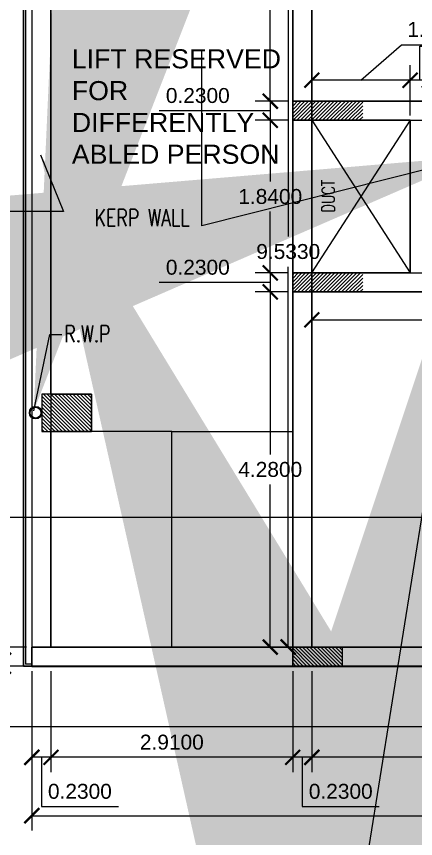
# Model space of a CAD drawing. Header units: metres. Extents: x -1560916 to -1560612, y 43591 to 43809.
# Drawn here: x -1560784.26 to -1560779.45, y 43689.73 to 43699.64 of the extents above; entities that cross this region are included whole.
import ezdxf

# ---------------------------------------------------------------- set-up
doc = ezdxf.new("R2010")
doc.units = ezdxf.units.M
doc.header["$LTSCALE"] = 750
doc.header["$MEASUREMENT"] = 0
doc.header["$PDMODE"] = 35
doc.header["$PDSIZE"] = 50
for name, pattern in [('DOT2', [0.125, 0, -0.125]), ('HIDDEN2', [0.1875, 0.125, -0.0625]), ('PHANTOM2', [1.25, 0.625, -0.125, 0.125, -0.125, 0.125, -0.125])]:
    doc.linetypes.add(name, pattern=pattern)
doc.layers.get('0').update_dxf_attribs({"lineweight": 5})
doc.layers.get('Defpoints').update_dxf_attribs({"lineweight": 0})
for name, color, linetype, lineweight in [('AR_DIM WRK', 3, 'Continuous', 13), ('BLK_1_FLR_1_GLASS_FACADE_3', 4, 'Continuous', 5), ('BLK_1_FLR_1_SP_WC', 233, 'Continuous', 5), ('BLK_1_LVL_1_BLDG_FOOT_PRINT', 1, 'Continuous', 5), ('column', 242, 'Continuous', 25), ('ED', 30, 'Continuous', 0), ('HAT', 8, 'Continuous', 5), ('hatch', 250, 'Continuous', 5), ('TWO WHEELER', 8, 'Continuous', 13), ('wall', 7, 'Continuous', 30), ('WIN', 12, 'Continuous', 18)]:
    doc.layers.add(name, color=color, linetype=linetype, lineweight=lineweight)
for name, color, linetype in [('BLK_1_FLR_1_AC_ROOM_1', 117, 'Continuous'), ('BLK_1_FLR_1_BATH', 205, 'Continuous'), ('BLK_1_FLR_1_BLT_UP_AREA', 1, 'Continuous'), ('BLK_1_FLR_1_BLT_UP_AREA_DEDUCT', 1, 'Continuous'), ('BLK_1_FLR_1_CARPET_AREA', 10, 'Continuous'), ('BLK_1_FLR_5_ROOF_AREA', 54, 'Continuous'), ('DIM', 9, 'Continuous'), ('GRID1', 8, 'Continuous'), ('norms', 4, 'Continuous')]:
    doc.layers.add(name, color=color, linetype=linetype)
doc.styles.add('ROMANS', font='romans__.ttf', dxfattribs={"width": 0.75})
doc.styles.add('RS1', font='romans.shx', dxfattribs={"width": 0.75})
doc.styles.get("Standard").update_dxf_attribs({"font": 'arial.ttf'})
doc.dimstyles.new('DIM-100', dxfattribs={"dimtxt": 200, "dimasz": 100, "dimexe": 25, "dimexo": 25, "dimgap": 35, "dimtad": 1, "dimdec": 0, "dimrnd": 5, "dimzin": 0, "dimdsep": 46, "dimtxsty": 'RS1', "dimblk": 'ARCHTICK', "dimcen": 100, "dimdle": 25, "dimclrd": 8, "dimclre": 8, "dimclrt": 4, "dimadec": 0, "dimazin": 0, "dimtfac": 0.5, "dimtdec": 0, "dimtmove": 1, "dimatfit": 0, "dimfxl": 75, "dimfrac": 1, "dimtolj": 1, "dimtzin": 0, "dimarcsym": 2})
doc.dimstyles.get("Standard").update_dxf_attribs({"dimtxt": 0.18, "dimasz": 0.18, "dimexe": 0.18, "dimexo": 0.0625, "dimgap": 0.09, "dimtad": 1, "dimtih": 1, "dimtoh": 1, "dimdec": 4, "dimzin": 0, "dimdsep": 46, "dimtxsty": 'Standard', "dimblk": 'ARCHTICK', "dimcen": 0.09, "dimadec": 0, "dimazin": 0, "dimtfac": 1, "dimtdec": 4, "dimtofl": 0, "dimtmove": 0, "dimatfit": 3, "dimldrblk": 'ARCHTICK', "dimfxl": 1, "dimtolj": 1, "dimtzin": 0, "dimarcsym": 0})
pattern_1 = [(45, (-1559558.851073911, 43558.48964321402), (-0.0220970869120796, 0.0220970869120796), [])]

# ---------------------------------------------------------------- blocks, each defined once
blk = doc.blocks.new('A$C12252290')
at = {"layer": 'HAT'}
h = blk.add_hatch(dxfattribs=at)
h.set_pattern_fill('ANSI31', color=256, scale=250, style=0)
h.set_pattern_definition([(45, (1221235.582931101, -140132.9351281079), (-22.09708691207961, 22.09708691207961), [])])
h.paths.add_polyline_path([(-230, -600), (0, -600), (0, 0), (-230, 0)])
at = {"layer": 'column'}
blk.add_lwpolyline([(-230, -600), (0, -600), (0, 0), (-230, 0)], close=True, dxfattribs=at)
blk = doc.blocks.new('_ArchTick')
at = {"color": 0, "linetype": 'ByBlock', "const_width": 0.15}
blk.add_lwpolyline([(-0.5, -0.5), (0.5, 0.5)], dxfattribs=at)
blk = doc.blocks.new('*D170')
at = {"layer": 'Defpoints', "color": 0, "transparency": 16777216}
for p in [(-1560780.699990176, 43691.81257834216), (-1560773.273323509, 43691.80729150723), (-1560780.699990176, 43690.71311519569)]:
    blk.add_point(p, dxfattribs=at)
at = {"layer": 'ED', "color": 0, "lineweight": -2, "transparency": 16777216}
for p, q in [((-1560780.699990176, 43691.75007834216), (-1560780.699990176, 43690.53311519569)), ((-1560773.273323509, 43691.74479150723), (-1560773.273323509, 43690.53311519569)), ((-1560773.273323509, 43690.71311519569), (-1560780.699990176, 43690.71311519569))]:
    blk.add_line(p, q, dxfattribs=at)
at = {"layer": 'ED', "color": 0, "lineweight": -2, "transparency": 16777216, "xscale": 0.18, "yscale": 0.18, "zscale": 0.18, "rotation": 180}
blk.add_blockref('_ArchTick', (-1560780.699990176, 43690.71311519569), dxfattribs=at)
at = {"layer": 'ED', "color": 0, "lineweight": -2, "transparency": 16777216, "xscale": 0.18, "yscale": 0.18, "zscale": 0.18}
blk.add_blockref('_ArchTick', (-1560773.273323509, 43690.71311519569), dxfattribs=at)
at = {"layer": 'ED', "color": 0, "transparency": 16777216, "insert": (-1560776.986656843, 43690.89501833347), "char_height": 0.18, "attachment_point": 5}
blk.add_mtext('\\A1;7.4267', dxfattribs=at)
blk = doc.blocks.new('*D171')
at = {"layer": 'Defpoints', "color": 0, "transparency": 16777216}
for p in [(-1560780.929990176, 43691.81257834216), (-1560780.699990176, 43691.81257834216), (-1560780.929990176, 43690.71311519569)]:
    blk.add_point(p, dxfattribs=at)
at = {"layer": 'ED', "color": 0, "lineweight": -2, "transparency": 16777216}
for p, q in [((-1560780.929990176, 43691.75007834216), (-1560780.929990176, 43690.53311519569)), ((-1560780.699990176, 43691.75007834216), (-1560780.699990176, 43690.53311519569)), ((-1560780.699990176, 43690.71311519569), (-1560780.929990176, 43690.71311519569)), ((-1560780.814990176, 43690.71311519569), (-1560780.814990176, 43690.12025707835)), ((-1560780.814990176, 43690.12025707835), (-1560779.888346247, 43690.12025707835))]:
    blk.add_line(p, q, dxfattribs=at)
at = {"layer": 'ED', "color": 0, "lineweight": -2, "transparency": 16777216, "xscale": 0.18, "yscale": 0.18, "zscale": 0.18, "rotation": 180}
blk.add_blockref('_ArchTick', (-1560780.929990176, 43690.71311519569), dxfattribs=at)
at = {"layer": 'ED', "color": 0, "lineweight": -2, "transparency": 16777216, "xscale": 0.18, "yscale": 0.18, "zscale": 0.18}
blk.add_blockref('_ArchTick', (-1560780.699990176, 43690.71311519569), dxfattribs=at)
at = {"layer": 'ED', "color": 0, "transparency": 16777216, "insert": (-1560780.351668211, 43690.30222160768), "char_height": 0.18, "attachment_point": 5}
blk.add_mtext('\\A1;0.2300', dxfattribs=at)
blk = doc.blocks.new('*D172')
at = {"layer": 'Defpoints', "color": 0, "transparency": 16777216}
for p in [(-1560783.839990176, 43691.81257834216), (-1560780.929990176, 43691.81257834216), (-1560783.839990176, 43690.71311519569)]:
    blk.add_point(p, dxfattribs=at)
at = {"layer": 'ED', "color": 0, "lineweight": -2, "transparency": 16777216}
for p, q in [((-1560783.839990176, 43691.75007834216), (-1560783.839990176, 43690.53311519569)), ((-1560780.929990176, 43691.75007834216), (-1560780.929990176, 43690.53311519569)), ((-1560780.929990176, 43690.71311519569), (-1560783.839990176, 43690.71311519569))]:
    blk.add_line(p, q, dxfattribs=at)
at = {"layer": 'ED', "color": 0, "lineweight": -2, "transparency": 16777216, "xscale": 0.18, "yscale": 0.18, "zscale": 0.18, "rotation": 180}
blk.add_blockref('_ArchTick', (-1560783.839990176, 43690.71311519569), dxfattribs=at)
at = {"layer": 'ED', "color": 0, "lineweight": -2, "transparency": 16777216, "xscale": 0.18, "yscale": 0.18, "zscale": 0.18}
blk.add_blockref('_ArchTick', (-1560780.929990176, 43690.71311519569), dxfattribs=at)
at = {"layer": 'ED', "color": 0, "transparency": 16777216, "insert": (-1560782.384990176, 43690.89501833347), "char_height": 0.18, "attachment_point": 5}
blk.add_mtext('\\A1;2.9100', dxfattribs=at)
blk = doc.blocks.new('*D173')
at = {"layer": 'Defpoints', "color": 0, "transparency": 16777216}
for p in [(-1560784.069990176, 43691.81257834216), (-1560783.839990176, 43691.81257834216), (-1560784.069990176, 43690.71311519569)]:
    blk.add_point(p, dxfattribs=at)
at = {"layer": 'ED', "color": 0, "lineweight": -2, "transparency": 16777216}
for p, q in [((-1560784.069990176, 43691.75007834216), (-1560784.069990176, 43690.53311519569)), ((-1560783.839990176, 43691.75007834216), (-1560783.839990176, 43690.53311519569)), ((-1560783.839990176, 43690.71311519569), (-1560784.069990176, 43690.71311519569)), ((-1560783.954990176, 43690.71311519569), (-1560783.954990176, 43690.12025707836)), ((-1560783.954990176, 43690.12025707836), (-1560783.028346247, 43690.12025707836))]:
    blk.add_line(p, q, dxfattribs=at)
at = {"layer": 'ED', "color": 0, "lineweight": -2, "transparency": 16777216, "xscale": 0.18, "yscale": 0.18, "zscale": 0.18, "rotation": 180}
blk.add_blockref('_ArchTick', (-1560784.069990176, 43690.71311519569), dxfattribs=at)
at = {"layer": 'ED', "color": 0, "lineweight": -2, "transparency": 16777216, "xscale": 0.18, "yscale": 0.18, "zscale": 0.18}
blk.add_blockref('_ArchTick', (-1560783.839990176, 43690.71311519569), dxfattribs=at)
at = {"layer": 'ED', "color": 0, "transparency": 16777216, "insert": (-1560783.491668211, 43690.30222160768), "char_height": 0.18, "attachment_point": 5}
blk.add_mtext('\\A1;0.2300', dxfattribs=at)
blk = doc.blocks.new('*D174')
at = {"layer": 'Defpoints', "color": 0, "transparency": 16777216}
for p in [(-1560784.069990176, 43690.71311519569), (-1560762.89374997, 43690.71311519569), (-1560762.89374997, 43690.00960067436)]:
    blk.add_point(p, dxfattribs=at)
at = {"layer": 'ED', "color": 0, "lineweight": -2, "transparency": 16777216}
for p, q in [((-1560784.069990176, 43690.65061519569), (-1560784.069990176, 43689.82960067437)), ((-1560762.89374997, 43690.65061519569), (-1560762.89374997, 43689.82960067437)), ((-1560784.069990176, 43690.00960067436), (-1560762.89374997, 43690.00960067436))]:
    blk.add_line(p, q, dxfattribs=at)
at = {"layer": 'ED', "color": 0, "lineweight": -2, "transparency": 16777216, "xscale": 0.18, "yscale": 0.18, "zscale": 0.18, "rotation": 180}
blk.add_blockref('_ArchTick', (-1560784.069990176, 43690.00960067436), dxfattribs=at)
at = {"layer": 'ED', "color": 0, "lineweight": -2, "transparency": 16777216, "xscale": 0.18, "yscale": 0.18, "zscale": 0.18}
blk.add_blockref('_ArchTick', (-1560762.89374997, 43690.00960067436), dxfattribs=at)
at = {"layer": 'ED', "color": 0, "transparency": 16777216, "insert": (-1560773.481870073, 43690.19150381217), "char_height": 0.18, "attachment_point": 5}
blk.add_mtext('\\A1;21.1762', dxfattribs=at)
blk = doc.blocks.new('*D176')
at = {"layer": 'Defpoints', "color": 0, "transparency": 16777216}
for p in [(-1560780.699990176, 43701.34562484056), (-1560781.200226501, 43698.62257834217), (-1560780.929990176, 43698.62257834217)]:
    blk.add_point(p, dxfattribs=at)
at = {"layer": 'ED', "color": 0, "lineweight": -2, "transparency": 16777216}
for p, q in [((-1560780.762490177, 43701.34562484056), (-1560781.380226501, 43701.34562484056)), ((-1560781.200226501, 43701.34562484056), (-1560781.200226501, 43700.1660661207)), ((-1560781.200226501, 43698.62257834217), (-1560781.200226501, 43699.80213706203)), ((-1560780.992490176, 43698.62257834217), (-1560781.380226501, 43698.62257834217))]:
    blk.add_line(p, q, dxfattribs=at)
at = {"layer": 'ED', "color": 0, "lineweight": -2, "transparency": 16777216, "xscale": 0.18, "yscale": 0.18, "zscale": 0.18}
for p, rotation in [((-1560781.200226501, 43701.34562484056), 90), ((-1560781.200226501, 43698.62257834217), 270)]:
    blk.add_blockref('_ArchTick', p, dxfattribs=dict(at, rotation=rotation))
at = {"layer": 'ED', "color": 0, "transparency": 16777216, "insert": (-1560781.200226501, 43699.98410159181), "char_height": 0.18, "attachment_point": 5}
blk.add_mtext('\\A1;2.7230', dxfattribs=at)
blk = doc.blocks.new('*D177')
at = {"layer": 'Defpoints', "color": 0, "transparency": 16777216}
for p in [(-1560780.929990176, 43698.62257834217), (-1560781.200226501, 43698.39257834217), (-1560780.929990176, 43698.39257834217)]:
    blk.add_point(p, dxfattribs=at)
at = {"layer": 'ED', "color": 0, "lineweight": -2, "transparency": 16777216}
for p, q in [((-1560780.992490176, 43698.62257834217), (-1560781.380226501, 43698.62257834217)), ((-1560781.200226501, 43698.62257834217), (-1560781.200226501, 43698.39257834217)), ((-1560781.60915556, 43698.50757834217), (-1560782.535799488, 43698.50757834217)), ((-1560781.200226501, 43698.50757834217), (-1560781.60915556, 43698.50757834217)), ((-1560780.992490176, 43698.39257834217), (-1560781.380226501, 43698.39257834217))]:
    blk.add_line(p, q, dxfattribs=at)
at = {"layer": 'ED', "color": 0, "lineweight": -2, "transparency": 16777216, "xscale": 0.18, "yscale": 0.18, "zscale": 0.18}
for p, rotation in [((-1560781.200226501, 43698.62257834217), 90), ((-1560781.200226501, 43698.39257834217), 270)]:
    blk.add_blockref('_ArchTick', p, dxfattribs=dict(at, rotation=rotation))
at = {"layer": 'ED', "color": 0, "transparency": 16777216, "insert": (-1560782.072477524, 43698.68954287194), "char_height": 0.18, "attachment_point": 5}
blk.add_mtext('\\A1;0.2300', dxfattribs=at)
blk = doc.blocks.new('*D178')
at = {"layer": 'Defpoints', "color": 0, "transparency": 16777216}
for p in [(-1560780.929990176, 43698.39257834217), (-1560781.200226501, 43696.55257834216), (-1560780.929990176, 43696.55257834216)]:
    blk.add_point(p, dxfattribs=at)
at = {"layer": 'ED', "color": 0, "lineweight": -2, "transparency": 16777216}
for p, q in [((-1560780.992490176, 43698.39257834217), (-1560781.380226501, 43698.39257834217)), ((-1560781.200226501, 43698.39257834217), (-1560781.200226501, 43697.65448147996)), ((-1560781.200226501, 43696.55257834216), (-1560781.200226501, 43697.29067520437)), ((-1560780.992490176, 43696.55257834216), (-1560781.380226501, 43696.55257834216))]:
    blk.add_line(p, q, dxfattribs=at)
at = {"layer": 'ED', "color": 0, "lineweight": -2, "transparency": 16777216, "xscale": 0.18, "yscale": 0.18, "zscale": 0.18}
for p, rotation in [((-1560781.200226501, 43698.39257834217), 90), ((-1560781.200226501, 43696.55257834216), 270)]:
    blk.add_blockref('_ArchTick', p, dxfattribs=dict(at, rotation=rotation))
at = {"layer": 'ED', "color": 0, "transparency": 16777216, "insert": (-1560781.200226501, 43697.47257834259), "char_height": 0.18, "attachment_point": 5}
blk.add_mtext('\\A1;1.8400', dxfattribs=at)
blk = doc.blocks.new('*D179')
at = {"layer": 'Defpoints', "color": 0, "transparency": 16777216}
for p in [(-1560780.929990176, 43696.55257834216), (-1560781.200226501, 43696.32257834217), (-1560780.929990176, 43696.32257834217)]:
    blk.add_point(p, dxfattribs=at)
at = {"layer": 'ED', "color": 0, "lineweight": -2, "transparency": 16777216}
for p, q in [((-1560780.992490176, 43696.55257834216), (-1560781.380226501, 43696.55257834216)), ((-1560781.200226501, 43696.55257834216), (-1560781.200226501, 43696.32257834217)), ((-1560781.60915556, 43696.43757834217), (-1560782.535799488, 43696.43757834217)), ((-1560781.200226501, 43696.43757834217), (-1560781.60915556, 43696.43757834217)), ((-1560780.992490176, 43696.32257834217), (-1560781.380226501, 43696.32257834217))]:
    blk.add_line(p, q, dxfattribs=at)
at = {"layer": 'ED', "color": 0, "lineweight": -2, "transparency": 16777216, "xscale": 0.18, "yscale": 0.18, "zscale": 0.18}
for p, rotation in [((-1560781.200226501, 43696.55257834216), 90), ((-1560781.200226501, 43696.32257834217), 270)]:
    blk.add_blockref('_ArchTick', p, dxfattribs=dict(at, rotation=rotation))
at = {"layer": 'ED', "color": 0, "transparency": 16777216, "insert": (-1560782.072477524, 43696.61954287194), "char_height": 0.18, "attachment_point": 5}
blk.add_mtext('\\A1;0.2300', dxfattribs=at)
blk = doc.blocks.new('*D180')
at = {"layer": 'Defpoints', "color": 0, "transparency": 16777216}
for p in [(-1560780.929990176, 43696.32257834217), (-1560781.200226501, 43692.04257834216), (-1560780.929990176, 43692.04257834216)]:
    blk.add_point(p, dxfattribs=at)
at = {"layer": 'ED', "color": 0, "lineweight": -2, "transparency": 16777216}
for p, q in [((-1560780.992490176, 43696.32257834217), (-1560781.380226501, 43696.32257834217)), ((-1560781.200226501, 43696.32257834217), (-1560781.200226501, 43694.36448147996)), ((-1560781.200226501, 43692.04257834216), (-1560781.200226501, 43694.00067520436)), ((-1560780.992490176, 43692.04257834216), (-1560781.380226501, 43692.04257834216))]:
    blk.add_line(p, q, dxfattribs=at)
at = {"layer": 'ED', "color": 0, "lineweight": -2, "transparency": 16777216, "xscale": 0.18, "yscale": 0.18, "zscale": 0.18}
for p, rotation in [((-1560781.200226501, 43696.32257834217), 90), ((-1560781.200226501, 43692.04257834216), 270)]:
    blk.add_blockref('_ArchTick', p, dxfattribs=dict(at, rotation=rotation))
at = {"layer": 'ED', "color": 0, "transparency": 16777216, "insert": (-1560781.200226501, 43694.18257834261), "char_height": 0.18, "attachment_point": 5}
blk.add_mtext('\\A1;4.2800', dxfattribs=at)
blk = doc.blocks.new('*D191')
at = {"layer": 'Defpoints', "color": 0, "transparency": 16777216}
for p in [(-1560780.929990176, 43701.57562484056), (-1560780.983919066, 43692.04257834216), (-1560780.929990176, 43692.04257834216)]:
    blk.add_point(p, dxfattribs=at)
at = {"layer": 'ED', "color": 0, "lineweight": -2, "transparency": 16777216}
for p, q in [((-1560780.992490176, 43701.57562484056), (-1560781.163919066, 43701.57562484056)), ((-1560780.983919066, 43701.57562484056), (-1560780.983919066, 43696.9910661207)), ((-1560780.983919066, 43692.04257834216), (-1560780.983919066, 43696.62713706204)), ((-1560780.992490176, 43692.04257834216), (-1560781.163919066, 43692.04257834216))]:
    blk.add_line(p, q, dxfattribs=at)
at = {"layer": 'ED', "color": 0, "lineweight": -2, "transparency": 16777216, "xscale": 0.18, "yscale": 0.18, "zscale": 0.18}
for p, rotation in [((-1560780.983919066, 43701.57562484056), 90), ((-1560780.983919066, 43692.04257834216), 270)]:
    blk.add_blockref('_ArchTick', p, dxfattribs=dict(at, rotation=rotation))
at = {"layer": 'ED', "color": 0, "transparency": 16777216, "insert": (-1560780.983919065, 43696.80910159181), "char_height": 0.18, "attachment_point": 5}
blk.add_mtext('\\A1;9.5330', dxfattribs=at)
blk = doc.blocks.new('*D268')
at = {"layer": 'Defpoints', "color": 0, "transparency": 16777216}
for p in [(-1560780.699990176, 43696.32257834217), (-1560773.273323509, 43696.32257834217), (-1560773.273323509, 43695.98681490091)]:
    blk.add_point(p, dxfattribs=at)
at = {"layer": 'ED', "color": 0, "lineweight": -2, "transparency": 16777216}
for p, q in [((-1560780.699990176, 43696.26007834217), (-1560780.699990176, 43695.80681490091)), ((-1560773.273323509, 43696.26007834217), (-1560773.273323509, 43695.80681490091)), ((-1560780.699990176, 43695.98681490091), (-1560773.273323509, 43695.98681490091))]:
    blk.add_line(p, q, dxfattribs=at)
at = {"layer": 'ED', "color": 0, "lineweight": -2, "transparency": 16777216, "xscale": 0.18, "yscale": 0.18, "zscale": 0.18, "rotation": 180}
blk.add_blockref('_ArchTick', (-1560780.699990176, 43695.98681490091), dxfattribs=at)
at = {"layer": 'ED', "color": 0, "lineweight": -2, "transparency": 16777216, "xscale": 0.18, "yscale": 0.18, "zscale": 0.18}
blk.add_blockref('_ArchTick', (-1560773.273323509, 43695.98681490091), dxfattribs=at)
at = {"layer": 'ED', "color": 0, "transparency": 16777216, "insert": (-1560776.986656843, 43696.16871803871), "char_height": 0.18, "attachment_point": 5}
blk.add_mtext('\\A1;7.4267', dxfattribs=at)
blk = doc.blocks.new('*D275')
at = {"layer": 'Defpoints', "color": 0, "transparency": 16777216}
for p in [(-1560779.516656843, 43698.87550660504), (-1560779.516656843, 43698.38778196753), (-1560779.286656843, 43698.38778196753)]:
    blk.add_point(p, dxfattribs=at)
at = {"layer": 'ED', "color": 0, "lineweight": -2, "transparency": 16777216}
for p, q in [((-1560779.401656843, 43698.87550660504), (-1560779.401656843, 43699.28443566371)), ((-1560779.401656843, 43699.28443566371), (-1560778.475012914, 43699.28443566371)), ((-1560779.516656843, 43698.45028196754), (-1560779.516656843, 43699.05550660504)), ((-1560779.286656843, 43698.45028196754), (-1560779.286656843, 43699.05550660504)), ((-1560779.286656843, 43698.87550660504), (-1560779.516656843, 43698.87550660504))]:
    blk.add_line(p, q, dxfattribs=at)
at = {"layer": 'ED', "color": 0, "lineweight": -2, "transparency": 16777216, "xscale": 0.18, "yscale": 0.18, "zscale": 0.18, "rotation": 180}
blk.add_blockref('_ArchTick', (-1560779.516656843, 43698.87550660504), dxfattribs=at)
at = {"layer": 'ED', "color": 0, "lineweight": -2, "transparency": 16777216, "xscale": 0.18, "yscale": 0.18, "zscale": 0.18}
blk.add_blockref('_ArchTick', (-1560779.286656843, 43698.87550660504), dxfattribs=at)
at = {"layer": 'ED', "color": 0, "transparency": 16777216, "insert": (-1560778.938334878, 43699.46640019301), "char_height": 0.18, "attachment_point": 5}
blk.add_mtext('\\A1;0.2300', dxfattribs=at)
blk = doc.blocks.new('*D276')
at = {"layer": 'Defpoints', "color": 0, "transparency": 16777216}
for p in [(-1560780.699990176, 43698.87550660504), (-1560780.699990176, 43698.38778196753), (-1560779.516656843, 43698.38778196753)]:
    blk.add_point(p, dxfattribs=at)
at = {"layer": 'ED', "color": 0, "lineweight": -2, "transparency": 16777216}
for p, q in [((-1560780.10832351, 43698.87550660504), (-1560779.621507424, 43699.30346889502)), ((-1560779.621507424, 43699.30346889502), (-1560778.711193645, 43699.30346889502)), ((-1560780.699990176, 43698.45028196754), (-1560780.699990176, 43699.05550660504)), ((-1560779.516656843, 43698.45028196754), (-1560779.516656843, 43699.05550660504)), ((-1560779.516656843, 43698.87550660504), (-1560780.699990176, 43698.87550660504))]:
    blk.add_line(p, q, dxfattribs=at)
at = {"layer": 'ED', "color": 0, "lineweight": -2, "transparency": 16777216, "xscale": 0.18, "yscale": 0.18, "zscale": 0.18, "rotation": 180}
blk.add_blockref('_ArchTick', (-1560780.699990176, 43698.87550660504), dxfattribs=at)
at = {"layer": 'ED', "color": 0, "lineweight": -2, "transparency": 16777216, "xscale": 0.18, "yscale": 0.18, "zscale": 0.18}
blk.add_blockref('_ArchTick', (-1560779.516656843, 43698.87550660504), dxfattribs=at)
at = {"layer": 'ED', "color": 0, "transparency": 16777216, "insert": (-1560779.166350535, 43699.48543342434), "char_height": 0.18, "attachment_point": 5}
blk.add_mtext('\\A1;1.1833', dxfattribs=at)
blk = doc.blocks.new('A$C1B39315A')
at = {"layer": 'HAT'}
h = blk.add_hatch(dxfattribs=at)
h.set_pattern_fill('ANSI31', color=256, scale=250, style=0)
h.set_pattern_definition([(45, (1235526.340317522, -160224.3913412805), (-22.09708691207961, 22.09708691207961), [])])
h.paths.add_polyline_path([(-450, 0), (0, 0), (0, 600), (-450, 600)])
at = {"layer": 'column'}
blk.add_lwpolyline([(-450, 0), (0, 0), (0, 600), (-450, 600)], close=True, dxfattribs=at)
blk = doc.blocks.new('*D389')
at = {"layer": 'Defpoints', "color": 0, "transparency": 16777216}
for p in [(-1560784.411214381, 43692.04257834216), (-1560784.069990177, 43692.04257834216), (-1560784.069990177, 43691.81257834219)]:
    blk.add_point(p, dxfattribs=at)
at = {"layer": 'ED', "color": 0, "lineweight": -2, "transparency": 16777216}
for p, q in [((-1560784.132490177, 43692.04257834216), (-1560784.591214381, 43692.04257834216)), ((-1560784.411214381, 43691.81257834219), (-1560784.411214381, 43692.04257834216)), ((-1560784.82014344, 43691.92757834216), (-1560785.746787369, 43691.92757834216)), ((-1560784.411214381, 43691.92757834216), (-1560784.82014344, 43691.92757834216)), ((-1560784.132490177, 43691.81257834219), (-1560784.591214381, 43691.81257834219))]:
    blk.add_line(p, q, dxfattribs=at)
at = {"layer": 'ED', "color": 0, "lineweight": -2, "transparency": 16777216, "xscale": 0.18, "yscale": 0.18, "zscale": 0.18}
for p, rotation in [((-1560784.411214381, 43692.04257834216), 90), ((-1560784.411214381, 43691.81257834219), 270)]:
    blk.add_blockref('_ArchTick', p, dxfattribs=dict(at, rotation=rotation))
at = {"layer": 'ED', "color": 0, "transparency": 16777216, "insert": (-1560785.283465404, 43692.10954287193), "char_height": 0.18, "attachment_point": 5}
blk.add_mtext('\\A1;0.2300', dxfattribs=at)
blk = doc.blocks.new('*D390')
at = {"layer": 'Defpoints', "color": 0, "transparency": 16777216}
for p in [(-1560784.411214381, 43714.92838075107), (-1560783.839990177, 43714.92838075107), (-1560784.069990177, 43692.04257834216)]:
    blk.add_point(p, dxfattribs=at)
at = {"layer": 'ED', "color": 0, "lineweight": -2, "transparency": 16777216}
for p, q in [((-1560783.902490177, 43714.92838075107), (-1560784.591214381, 43714.92838075107)), ((-1560784.411214381, 43714.92838075107), (-1560784.411214381, 43703.66738268442)), ((-1560784.411214381, 43692.04257834216), (-1560784.411214381, 43703.30357640883)), ((-1560784.132490177, 43692.04257834216), (-1560784.591214381, 43692.04257834216))]:
    blk.add_line(p, q, dxfattribs=at)
at = {"layer": 'ED', "color": 0, "lineweight": -2, "transparency": 16777216, "xscale": 0.18, "yscale": 0.18, "zscale": 0.18}
for p, rotation in [((-1560784.411214381, 43714.92838075107), 90), ((-1560784.411214381, 43692.04257834216), 270)]:
    blk.add_blockref('_ArchTick', p, dxfattribs=dict(at, rotation=rotation))
at = {"layer": 'ED', "color": 0, "transparency": 16777216, "insert": (-1560784.411214381, 43703.48547954707), "char_height": 0.18, "attachment_point": 5}
blk.add_mtext('\\A1;22.8858', dxfattribs=at)
blk = doc.blocks.new('*D477')
at = {"layer": 'BLK_1_FLR_1_GLASS_FACADE_3', "color": 0, "linetype": 'DOT2', "lineweight": -2, "transparency": 16777216}
for p, q in [((-1560784.232490176, 43715.25838075108), (-1560786.430537754, 43715.25838075108)), ((-1560784.232490176, 43691.81257834219), (-1560786.430537754, 43691.81257834219))]:
    blk.add_line(p, q, dxfattribs=at)
at = {"layer": 'BLK_1_FLR_1_GLASS_FACADE_3', "color": 0, "linetype": 'PHANTOM2', "lineweight": -2, "transparency": 16777216}
for p, q in [((-1560786.250537754, 43715.25838075108), (-1560786.250537754, 43703.71744407598)), ((-1560786.250537754, 43691.81257834219), (-1560786.250537754, 43703.35351501732))]:
    blk.add_line(p, q, dxfattribs=at)
at = {"layer": 'Defpoints', "color": 0, "transparency": 16777216}
for p in [(-1560784.169990176, 43715.25838075108), (-1560786.250537754, 43691.81257834219), (-1560784.169990176, 43691.81257834219)]:
    blk.add_point(p, dxfattribs=at)
at = {"layer": 'BLK_1_FLR_1_GLASS_FACADE_3', "color": 0, "lineweight": -2, "transparency": 16777216, "xscale": 0.18, "yscale": 0.18, "zscale": 0.18}
for p, rotation in [((-1560786.250537754, 43715.25838075108), 90), ((-1560786.250537754, 43691.81257834219), 270)]:
    blk.add_blockref('_ArchTick', p, dxfattribs=dict(at, rotation=rotation))
at = {"layer": 'BLK_1_FLR_1_GLASS_FACADE_3', "color": 0, "transparency": 16777216, "insert": (-1560786.250537754, 43703.53547954707), "char_height": 0.18, "attachment_point": 5}
blk.add_mtext('\\A1;23.4458', dxfattribs=at)

msp = doc.modelspace()

# ---------------------------------------------------------------- hatches: boundary and pattern name
at = {"layer": 'HAT'}
h = msp.add_hatch(dxfattribs=at)
h.set_pattern_fill('ANSI31', color=256, scale=0.25, style=0)
h.set_pattern_definition(pattern_1)
h.paths.add_polyline_path([(-1560780.929990176, 43698.39257834217), (-1560780.086656843, 43698.39257834217), (-1560780.086656843, 43698.62257834213), (-1560780.929990176, 43698.62257834213)])
h = msp.add_hatch(dxfattribs=at)
h.set_pattern_fill('ANSI31', color=256, scale=0.25, style=0)
h.set_pattern_definition(pattern_1)
h.paths.add_polyline_path([(-1560780.929990176, 43696.55257834216), (-1560780.086656843, 43696.55257834216), (-1560780.086656843, 43696.32257834217), (-1560780.929990176, 43696.32257834217)])

# ---------------------------------------------------------------- linework, layer by layer
at = {"color": 140}
for p, q in [((-1560784.169990176, 43715.25838075108), (-1560784.169990176, 43691.81257834216)), ((-1560784.144990176, 43715.23338075107), (-1560784.144990176, 43691.83757834217)), ((-1560784.069990176, 43691.83757834217), (-1560784.144990176, 43691.83757834217)), ((-1560784.069990176, 43691.81257834216), (-1560784.169990176, 43691.81257834216))]:
    msp.add_line(p, q, dxfattribs=at)
at = {"linetype": 'PHANTOM2'}
msp.add_lwpolyline([(-1560761.758500349, 43693.60244289324), (-1560761.559078818, 43693.97870449565), (-1560761.559078818, 43693.60244289324), (-1560762.769990176, 43693.60244289324), (-1560784.849990176, 43693.60244289324), (-1560786.224193303, 43693.60244289324), (-1560786.224193303, 43693.98666128707), (-1560786.000014132, 43693.60244289324)], dxfattribs=at)
at = {"layer": 'BLK_1_FLR_1_AC_ROOM_1', "color": 2}
msp.add_lwpolyline([(-1560783.839990176, 43706.0404795466), (-1560783.839990176, 43695.09257834216), (-1560783.349990176, 43695.09257834216), (-1560783.349990176, 43694.64257834215), (-1560783.839990176, 43694.64257834215), (-1560783.839990176, 43692.04257834216), (-1560780.929990176, 43692.04257834216), (-1560780.929990176, 43701.57562484056), (-1560767.639990176, 43701.57562484056), (-1560767.639990176, 43697.59207834218), (-1560763.123749971, 43697.59207834218), (-1560763.12374997, 43706.0404795466)], dxfattribs=at)
at = {"layer": 'BLK_1_FLR_1_BATH'}
msp.add_lwpolyline([(-1560783.839990176, 43692.04257834216), (-1560782.384990176, 43692.04257834216), (-1560782.384990176, 43694.64257834215), (-1560783.839990176, 43694.64257834215)], close=True, dxfattribs=at)
at = {"layer": 'BLK_1_FLR_1_BLT_UP_AREA', "color": 20}
msp.add_lwpolyline([(-1560762.89374997, 43715.15838075106), (-1560784.069990176, 43715.15838075106), (-1560784.069990176, 43691.81257834216), (-1560771.693323509, 43691.81257834216), (-1560771.693323509, 43691.08257834215), (-1560770.22018776, 43691.08257834215), (-1560770.22018776, 43691.81786517707), (-1560768.439991345, 43691.81257834216), (-1560768.789991345, 43691.08257834215), (-1560767.989990176, 43691.08257834215), (-1560767.639990176, 43691.81257834216), (-1560762.89374997, 43691.81257834216)], close=True, dxfattribs=at)
at = {"layer": 'BLK_1_FLR_1_BLT_UP_AREA_DEDUCT', "color": 20}
msp.add_lwpolyline([(-1560780.699990176, 43696.55257834216), (-1560779.516656843, 43696.55257834216), (-1560779.516656843, 43698.39257834217), (-1560780.699990176, 43698.39257834217)], close=True, dxfattribs=at)
at = {"layer": 'BLK_1_FLR_1_CARPET_AREA', "color": 32}
for points in [[(-1560767.639990176, 43701.57562484056), (-1560780.929990176, 43701.57562484056), (-1560780.929990176, 43692.04257834216), (-1560783.839990176, 43692.04257834216), (-1560783.839990176, 43694.64257834215), (-1560783.349990176, 43694.64257834215), (-1560783.349990176, 43695.09257834216), (-1560783.839990176, 43695.09257834216), (-1560783.839990176, 43706.0404795466)], [(-1560780.699990176, 43701.34562484056), (-1560779.056656843, 43701.34562484056), (-1560779.056656843, 43701.57562484056), (-1560774.916656842, 43701.57562484056), (-1560774.916656842, 43701.34562484056), (-1560773.273323509, 43701.34562484056), (-1560773.273323509, 43692.04257834216), (-1560780.699990176, 43692.04257834216), (-1560780.699990176, 43696.32257834212), (-1560775.146656843, 43696.32257834215), (-1560775.146656843, 43696.55257834216), (-1560775.146656843, 43696.55257834216), (-1560775.146656843, 43698.62257834213), (-1560775.836656843, 43698.62257834213), (-1560775.836656843, 43698.39257834214), (-1560776.756656843, 43698.39257834214), (-1560776.756656843, 43698.62257834213), (-1560777.906656843, 43698.62257834213), (-1560777.906656843, 43698.39257834214), (-1560778.826656843, 43698.39257834214), (-1560778.826656843, 43698.62257834213), (-1560780.699990176, 43698.62257834213), (-1560780.699990176, 43701.34562484056)]]:
    msp.add_lwpolyline(points, dxfattribs=at)
at = {"layer": 'BLK_1_FLR_1_SP_WC'}
msp.add_lwpolyline([(-1560780.929990176, 43692.04257834216), (-1560782.384990176, 43692.04257834216), (-1560782.384990176, 43694.64257834215), (-1560780.929990176, 43694.64257834215)], close=True, dxfattribs=at)
at = {"layer": 'BLK_1_FLR_5_ROOF_AREA'}
msp.add_lwpolyline([(-1560784.069990176, 43691.80729150723), (-1560762.79374997, 43691.80729150723), (-1560762.79374997, 43715.25838075108), (-1560784.069990176, 43715.25838075108)], close=True, dxfattribs=at)
at = {"layer": 'BLK_1_LVL_1_BLDG_FOOT_PRINT'}
msp.add_lwpolyline([(-1560762.79374997, 43691.80729150723), (-1560784.169990176, 43691.80729150723), (-1560784.169990176, 43715.25838075108), (-1560762.79374997, 43715.25838075108)], close=True, dxfattribs=at)
at = {"layer": 'column'}
for points in [[(-1560779.286656843, 43698.62257834213), (-1560780.929990176, 43698.62257834213), (-1560780.929990176, 43698.39257834217), (-1560779.286656843, 43698.39257834217)], [(-1560779.286656843, 43696.32257834217), (-1560780.929990176, 43696.32257834217), (-1560780.929990176, 43696.55257834216), (-1560779.286656843, 43696.55257834216)]]:
    msp.add_lwpolyline(points, close=True, dxfattribs=at)
at = {"layer": 'DIM', "linetype": 'Continuous'}
for radius in [0.075, 0.0649169758328881]:
    msp.add_circle((-1560784.024990176, 43694.86757834216), radius, dxfattribs=at)
at = {"layer": 'hatch', "linetype": 'HIDDEN2'}
for p, q in [((-1560779.516656843, 43698.39257834217), (-1560780.703184621, 43696.55257834216)), ((-1560780.699990176, 43698.39257834217), (-1560779.516656843, 43696.55257834216))]:
    msp.add_line(p, q, dxfattribs=at)
at = {"layer": 'norms'}
msp.add_lwpolyline([(-1560780.699990176, 43692.04257834216), (-1560778.696656843, 43692.04257834216), (-1560778.696656843, 43696.32257834217), (-1560780.699990176, 43696.32257834217)], close=True, dxfattribs=at)
at = {"layer": 'wall'}
for p, q in [((-1560780.929990176, 43701.57562484056), (-1560780.929990176, 43691.81257834216)), ((-1560780.699990176, 43701.34562484056), (-1560780.699990176, 43692.04257834216)), ((-1560778.826656843, 43698.62257834213), (-1560780.929990176, 43698.62257834213)), ((-1560780.929990176, 43698.39257834217), (-1560779.516656843, 43698.39257834217)), ((-1560779.516656843, 43698.39257834217), (-1560780.699990176, 43698.39257834217)), ((-1560779.516656843, 43698.39257834217), (-1560779.516656843, 43696.55257834216)), ((-1560779.516656843, 43696.55257834216), (-1560780.929990176, 43696.55257834216)), ((-1560779.516656843, 43696.55257834216), (-1560780.703184621, 43696.55257834216)), ((-1560775.146656843, 43696.32257834217), (-1560780.929990176, 43696.32257834217)), ((-1560784.069990176, 43692.04257834216), (-1560784.069990176, 43691.81257834216)), ((-1560784.069990176, 43692.04257834216), (-1560777.986656843, 43692.04257834216)), ((-1560784.069990176, 43691.81257834216), (-1560777.986656843, 43691.81257834216))]:
    msp.add_line(p, q, dxfattribs=at)
at = {"layer": 'WIN'}
for p, q in [((-1560784.069990176, 43715.15838075106), (-1560784.069990176, 43692.04257834216)), ((-1560783.839990176, 43714.70838075107), (-1560783.839990176, 43692.04257834216)), ((-1560778.666656843, 43691.08257834215), (-1560784.949990176, 43691.08257834215))]:
    msp.add_line(p, q, dxfattribs=at)

# ---------------------------------------------------------------- block references
at = {"layer": 'column', "xscale": 0.001, "yscale": 0.001, "zscale": 0.001}
for name, p, rotation in [('A$C1B39315A', (-1560783.349990176, 43695.09257834216), 90), ('A$C12252290', (-1560780.329990176, 43691.81257834216), 270)]:
    msp.add_blockref(name, p, dxfattribs=dict(at, rotation=rotation))

# ---------------------------------------------------------------- texts
at = {"color": 4, "insert": (-1560783.588393674, 43699.24805027379), "char_height": 0.23, "width": 2.557421675980534, "attachment_point": 1}
msp.add_mtext('\\A1;LIFT RESERVED FOR DIFFERENTLY ABLED PERSON', dxfattribs=at)
at = {"layer": 'GRID1', "color": 3, "insert": (-1560780.578401323, 43697.67556204667), "char_height": 0.1533333333333333, "attachment_point": 3, "rotation": 90, "style": 'ROMANS'}
msp.add_mtext('DUCT', dxfattribs=at)
at = {"layer": 'TWO WHEELER', "color": 4, "insert": (-1560783.124548806, 43695.71794296259), "char_height": 0.2, "width": 1.282999999999999, "attachment_point": 9, "style": 'RS1'}
msp.add_mtext('\\A1;R.W.P', dxfattribs=at)
at = {"layer": 'wall', "color": 4, "insert": (-1560783.315091682, 43697.31901802689), "char_height": 0.2044444444444445, "width": 2.3078831549156, "attachment_point": 1, "style": 'RS1'}
msp.add_mtext('\\A1;KERP WALL', dxfattribs=at)

# ---------------------------------------------------------------- dimensions: what is measured, and where the dimension line sits
at = {"layer": 'BLK_1_FLR_1_GLASS_FACADE_3', "color": 1}
dim = msp.add_linear_dim(base=(-1560786.250537754, 43691.81257834219), p1=(-1560784.169990176, 43715.25838075108), p2=(-1560784.169990176, 43691.81257834219), angle=90, dimstyle='Standard', override={"dimfxl": 0, "dimarcsym": 2}, dxfattribs=at)
dim.commit()
dim.dimension.update_dxf_attribs({"geometry": '*D477', "text_midpoint": (-1560786.250537754, 43703.53547954707)})
at = {"layer": 'ED'}
for base, p1, p2, picture, middle in [((-1560784.411214381, 43714.92838075107), (-1560784.069990176, 43692.04257834216), (-1560783.839990176, 43714.92838075107), '*D390', (-1560784.411214381, 43703.48547954707)), ((-1560780.983919066, 43692.04257834216), (-1560780.929990176, 43701.57562484056), (-1560780.929990176, 43692.04257834216), '*D191', (-1560780.983919065, 43696.80910159181)), ((-1560781.200226501, 43698.62257834217), (-1560780.699990176, 43701.34562484056), (-1560780.929990176, 43698.62257834213), '*D176', (-1560781.200226501, 43699.98410159181)), ((-1560781.200226501, 43698.39257834217), (-1560780.929990176, 43698.62257834213), (-1560780.929990176, 43698.39257834217), '*D177', (-1560781.699155559, 43698.68954287194)), ((-1560781.200226501, 43696.55257834216), (-1560780.929990176, 43698.39257834217), (-1560780.929990176, 43696.55257834216), '*D178', (-1560781.200226501, 43697.47257834259)), ((-1560781.200226501, 43696.32257834217), (-1560780.929990176, 43696.55257834216), (-1560780.929990176, 43696.32257834217), '*D179', (-1560781.699155559, 43696.61954287194)), ((-1560781.200226501, 43692.04257834216), (-1560780.929990176, 43696.32257834217), (-1560780.929990176, 43692.04257834216), '*D180', (-1560781.200226501, 43694.18257834261)), ((-1560784.411214381, 43692.04257834216), (-1560784.069990176, 43691.81257834216), (-1560784.069990176, 43692.04257834216), '*D389', (-1560784.910143439, 43692.10954287193))]:
    dim = msp.add_linear_dim(base=base, p1=p1, p2=p2, angle=90, dimstyle='Standard', override={"dimtmove": 1, "dimfxl": 5}, dxfattribs=at)
    dim.commit()
    dim.dimension.update_dxf_attribs({"geometry": picture, "text_midpoint": middle})
dim = msp.add_linear_dim(base=(-1560780.699990176, 43698.87550660504), p1=(-1560779.516656843, 43698.38778196753), p2=(-1560780.699990176, 43698.38778196753), dimstyle='Standard', override={"dimtmove": 1, "dimfxl": 5}, dxfattribs=at)
dim.commit()
dim.dimension.update_dxf_attribs({"geometry": '*D276', "text_midpoint": (-1560779.531507424, 43699.30346889502), "dimtype": 160})
for base, p1, p2, picture, middle in [((-1560779.516656843, 43698.87550660504), (-1560779.286656843, 43698.38778196753), (-1560779.516656843, 43698.38778196753), '*D275', (-1560779.311656843, 43699.46640019301)), ((-1560773.273323509, 43695.98681490091), (-1560780.699990176, 43696.32257834217), (-1560773.273323509, 43696.32257834217), '*D268', (-1560776.986656843, 43696.16871803871)), ((-1560784.069990176, 43690.71311519569), (-1560783.839990176, 43691.81257834216), (-1560784.069990176, 43691.81257834216), '*D173', (-1560783.864990176, 43690.30222160768)), ((-1560783.839990176, 43690.71311519569), (-1560780.929990176, 43691.81257834216), (-1560783.839990176, 43691.81257834216), '*D172', (-1560782.384990176, 43690.89501833347)), ((-1560780.929990176, 43690.71311519569), (-1560780.699990176, 43691.81257834216), (-1560780.929990176, 43691.81257834216), '*D171', (-1560780.724990176, 43690.30222160768)), ((-1560780.699990176, 43690.71311519569), (-1560773.273323509, 43691.80729150723), (-1560780.699990176, 43691.81257834216), '*D170', (-1560776.986656843, 43690.89501833347)), ((-1560762.89374997, 43690.00960067436), (-1560784.069990176, 43690.71311519569), (-1560762.89374997, 43690.71311519569), '*D174', (-1560773.481870073, 43690.19150381217))]:
    dim = msp.add_linear_dim(base=base, p1=p1, p2=p2, dimstyle='Standard', override={"dimtmove": 1, "dimfxl": 5}, dxfattribs=at)
    dim.commit()
    dim.dimension.update_dxf_attribs({"geometry": picture, "text_midpoint": middle})

# ---------------------------------------------------------------- leaders
at = {"layer": 'AR_DIM WRK', "annotation_type": 0, "has_hookline": 1, "hookline_direction": 1}
for points, text_width in [([(-1560813.552726866, 43692.45799165947), (-1560813.126318295, 43692.96428123468), (-1560847.771048875, 43692.96428123466)], 1.042857142857143), ([(-1560796.693707815, 43691.08257834215), (-1560796.693707815, 43690.20825602287), (-1560831.414526807, 43690.20825602287)], 1.985714285714286)]:
    msp.add_leader(points, dimstyle='DIM-100', override={"dimgap": 35, "dimtad": 0}, dxfattribs=dict(at, text_width=text_width))
at = {"layer": 'AR_DIM WRK'}
for points, override in [([(-1560778.694432384, 43697.96047979745), (-1560782.024120047, 43697.12047979746), (-1560782.024120047, 43699.22815310488)], {"dimgap": 35, "dimtad": 0, "dimfxl": 50}), ([(-1560778.800869574, 43697.23487169272), (-1560780.014849892, 43689.63810769701)], {"dimgap": 35, "dimtad": 0, "dimfxl": 50}), ([(-1560784.046678828, 43694.88818321614), (-1560783.851876985, 43695.81003488002), (-1560783.710230258, 43695.81003488002)], {"dimgap": 35, "dimtad": 0})]:
    msp.add_leader(points, dimstyle='DIM-100', override=override, dxfattribs=at)
at = {"layer": 'wall', "annotation_type": 0, "has_hookline": 1, "hookline_direction": 1, "text_width": 1.270476190476191}
msp.add_leader([(-1560783.963975698, 43697.97442486035), (-1560783.688419073, 43697.29236350836), (-1560785.313091682, 43697.29255847861)], dimstyle='DIM-100', override={"dimgap": 2, "dimtad": 0}, dxfattribs=at)

doc.saveas('drawing.dxf')
